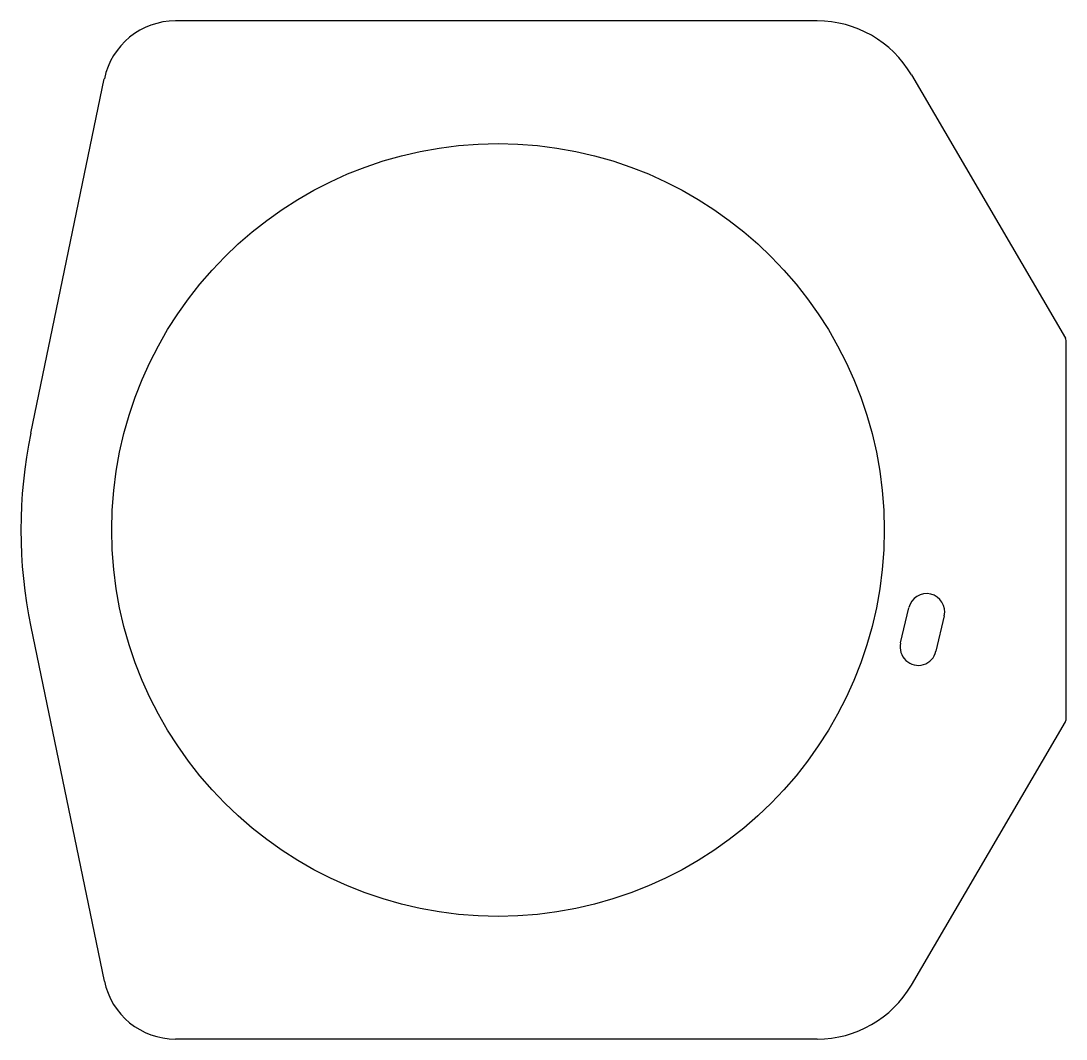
# Model space of a CAD drawing. Extents: x 1508 to 1623, y 2223 to 2335.
import ezdxf

# ---------------------------------------------------------------- set-up
doc = ezdxf.new("R2010")
doc.units = 0
doc.layers.get('0').update_dxf_attribs({"linetype": 'CONTINUOUS'})

msp = doc.modelspace()

# ---------------------------------------------------------------- linework, layer by layer
for p, q in [((1595.63, 2334.62), (1525.02, 2334.62)), ((1509.1, 2289.28), (1517.18, 2328.24)), ((1605.98, 2328.68), (1622.94, 2299.73)), ((1623, 2257.75), (1623, 2299.48)), ((1604.8, 2266.19), (1605.71, 2270.07)), ((1609.6, 2269.16), (1608.69, 2265.28)), ((1509.1, 2267.95), (1517.18, 2228.99)), ((1605.98, 2228.55), (1622.94, 2257.5)), ((1595.63, 2222.62), (1525.02, 2222.62))]:
    msp.add_line(p, q)
msp.add_circle((1560.5, 2278.62), 42.5)
for centre, radius, start, end in [((1525.02, 2326.62), 8, 90, 168.2795), ((1595.63, 2322.62), 12, 30.3581, 90), ((1622.5, 2299.48), 0.5, 0, 30.3581), ((1560.5, 2278.62), 52.5, 168.2795, 191.7205), ((1607.65, 2269.62), 2, 346.8121, 166.8121), ((1606.74, 2265.73), 2, 166.8121, 346.8121), ((1622.5, 2257.75), 0.5, 329.6419, 0), ((1525.02, 2230.62), 8, 191.7205, 270), ((1595.63, 2234.62), 12, 270, 329.6419)]:
    msp.add_arc(centre, radius, start, end)

doc.saveas('drawing.dxf')
